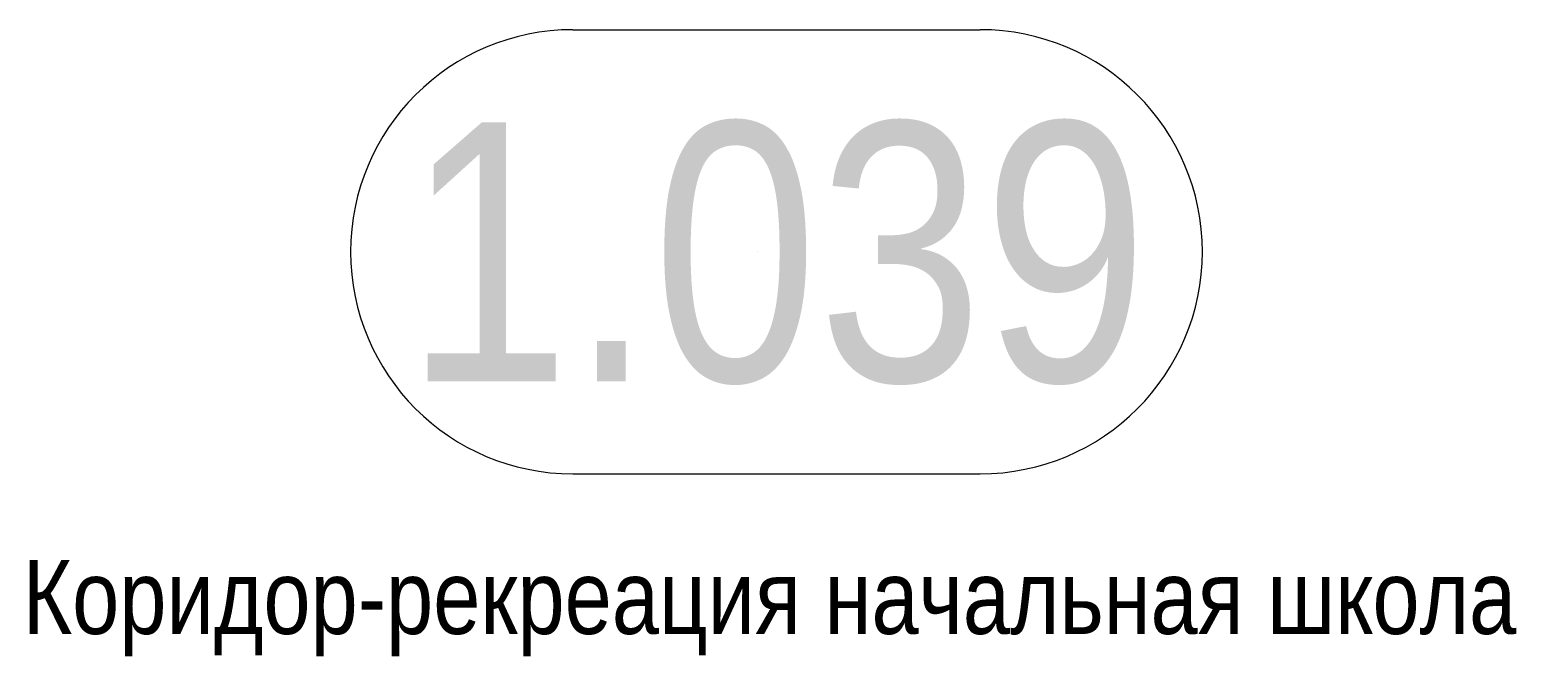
# Model space of a CAD drawing. Header units: millimetres. Extents: x -24360 to 609566, y -391049 to 148426.
# Drawn here: x 237149 to 243024, y -193592 to -191114 of the extents above; entities that cross this region are included whole.
import ezdxf
from ezdxf.enums import TextEntityAlignment as Align

# ---------------------------------------------------------------- set-up
doc = ezdxf.new("R2010")
doc.units = ezdxf.units.MM
doc.layers.get('Defpoints').update_dxf_attribs({"color": 140})
doc.layers.add('АР_Area', color=5, linetype='Continuous', lineweight=5)
doc.styles.add('style1', font='ARIALN.TTF')

# ---------------------------------------------------------------- blocks, each defined once
blk = doc.blocks.new('MOK-МаркаПом_овал_ареал')
for p, q in [((-2.75, 3), (2.75, 3)), ((-2.75, -3), (2.75, -3))]:
    blk.add_line(p, q)
for centre, radius, start, end in [((-2.75, 0), 3, 90, 270), ((2.75, 0), 3, 270, 90), ((-3.75, 0), 3.5, 0, 0.001)]:
    blk.add_arc(centre, radius, start, end)
at = {"color": 0, "style": 'style1'}
blk.add_attdef('АР-ПОМЕЩЕНИЕ:НОМЕР', text='', height=3.5, dxfattribs=at).set_placement((0, 0), align=Align.MIDDLE)

msp = doc.modelspace()

# ---------------------------------------------------------------- block references
at = {"layer": 'АР_Area', "color": 18, "linetype": 'Continuous', "lineweight": 5, "true_color": 0x000000}
ref = msp.add_blockref('MOK-МаркаПом_овал_ареал', (240099.921, -191992.251), dxfattribs=dict(at, xscale=292.7407518066967, yscale=292.7407518066967, zscale=292.7407518066967))
ref.add_attrib('АР-ПОМЕЩЕНИЕ:НОМЕР', '1.039', dxfattribs={"layer": '0', "color": 0, "height": 1024.5926, "style": 'style1'}).set_placement((240099.921, -191992.251), align=Align.MIDDLE)
ref.add_attrib('АР-ПОМЕЩЕНИЕ:НАИМЕНОВАНИЕ', 'Коридор-рекреация начальная школа', dxfattribs={"layer": 'Defpoints', "color": 2, "height": 292.74075, "style": 'style1'}).set_placement((240072.359, -193401.485), align=Align.MIDDLE)

doc.saveas('drawing.dxf')
